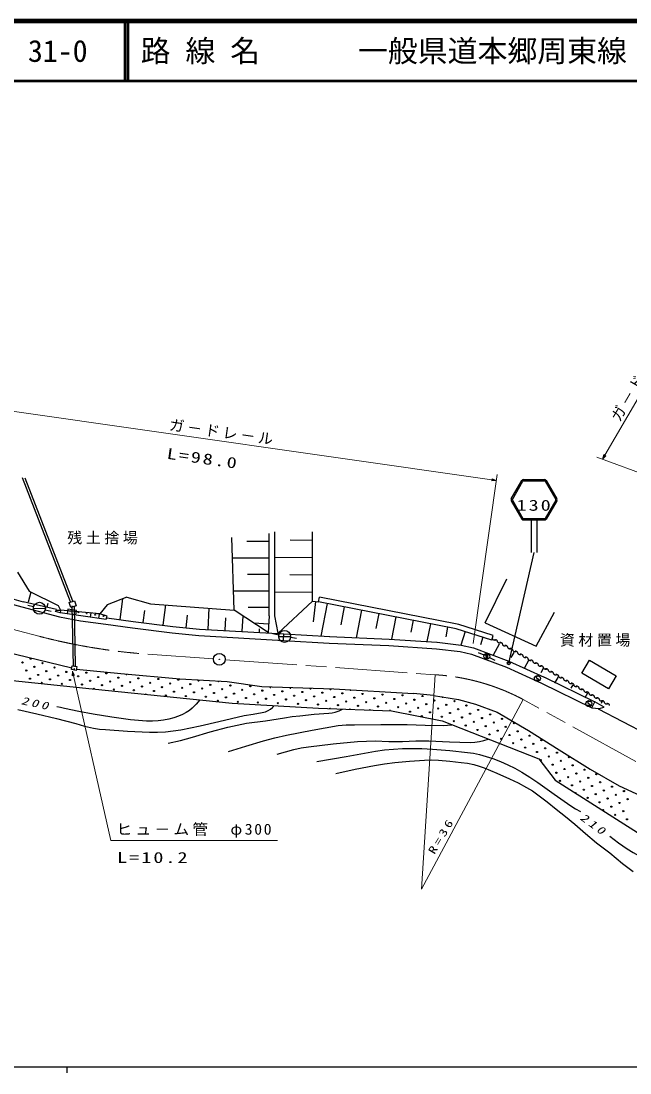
# Model space of a CAD drawing. Units: millimetres, scale not verified. Extents: x 40000 to 680000, y 20000 to 380000.
# Drawn here: x 160364 to 262244, y 204000 to 380000 of the extents above; entities that cross this region are included whole.
import ezdxf
from ezdxf.enums import TextEntityAlignment as Align

# ---------------------------------------------------------------- set-up
doc = ezdxf.new("R2010")
doc.units = ezdxf.units.MM
doc.header["$LTSCALE"] = 1000
doc.linetypes.add('CHAIN', pattern=[18.5, 12, -1.5, 3.5, -1.5])
for name, color, linetype, lineweight in [('M-BGD', 7, 'Continuous', 25), ('M-BGD-HTXT', 7, 'Continuous', 13), ('M-BMK', 2, 'CHAIN', 13), ('M-STR-STRC', 7, 'Continuous', 25), ('M-TTL', 2, 'Continuous', 140), ('M-TTL-BAND', 7, 'Continuous', 25), ('M-TTL-LINE', 7, 'Continuous', 50)]:
    doc.layers.add(name, color=color, linetype=linetype, lineweight=lineweight)
doc.layers.add('M-BMK-SRVR', color=7, linetype='Continuous')
doc.layers.add('M-TTL-TXT', color=7, linetype='Continuous')
doc.styles.add('ＭＳ ゴシック', font='')
doc.styles.get('ＭＳ ゴシック').set_extended_font_data('MS Gothic')

# ---------------------------------------------------------------- blocks, each defined once
blk = doc.blocks.new('BUHIN32')
at = {"color": 7, "linetype": 'Continuous', "lineweight": 25}
blk.add_lwpolyline([(-448, -602), (154, -1049), (1049, 154), (448, 602)], dxfattribs=at)
blk = doc.blocks.new('BUHIN46')
at = {"color": 7, "linetype": 'Continuous', "lineweight": 25}
blk.add_circle((0, 0), 249, dxfattribs=at)
blk = doc.blocks.new('BUHIN26')
at = {"color": 3, "linetype": 'Continuous', "lineweight": 25}
for radius in [995, 30]:
    blk.add_circle((0, 0), radius, dxfattribs=at)
blk = doc.blocks.new('BUHIN52')
at = {"color": 7, "linetype": 'Continuous', "lineweight": 25}
blk.add_line((491, 866), (-491, -866), dxfattribs=at)
blk.add_circle((0, 0), 995, dxfattribs=at)
blk = doc.blocks.new('BUHIN54')
at = {"color": 7, "linetype": 'Continuous', "lineweight": 25}
blk.add_lwpolyline([(204, -294), (244, -285), (277, -261), (312, -220), (350, -153), (367, -87), (362, -21), (330, 34), (281, 65), (247, 81), (194, 88), (153, 72), (-119, -88), (-173, -92), (-237, -78), (-287, -44), (-319, -6), (-341, 47), (-323, 125), (-266, 225), (-235, 265), (-192, 295), (-139, 312), (-72, 314)], dxfattribs=at)
blk.add_circle((0, 0), 498, dxfattribs=at)
blk = doc.blocks.new('BUHIN57')
at = {"color": 7, "linetype": 'Continuous', "lineweight": 25}
for points in [[(-416, -261), (-353, -273), (-285, -271), (-221, -257), (-163, -235), (-96, -193), (-29, -134), (9, -93), (45, -30), (72, 28)], [(-81, -28), (-46, 50), (-12, 102), (36, 156), (89, 204), (152, 243), (225, 269), (297, 279), (365, 272), (416, 261)]]:
    blk.add_lwpolyline(points, dxfattribs=at)

msp = doc.modelspace()

# ---------------------------------------------------------------- linework, layer by layer
at = {"layer": 'M-BGD'}
for p, q in [((168646, 282803), (160612, 303581)), ((169019, 282947), (161062, 303527)), ((201879, 280473), (201905, 294274)), ((202819, 280456), (202846, 294527)), ((209135, 282961), (209157, 294565)), ((196036, 281416), (195621, 293567)), ((201903, 292894), (198147, 292901)), ((209154, 293114), (205368, 293121)), ((201898, 290133), (195737, 290145)), ((209148, 290213), (202838, 290225)), ((159782, 287799), (161743, 284635)), ((201892, 287373), (198256, 287380)), ((209143, 287313), (205357, 287320)), ((238009, 279333), (241663, 286659)), ((153041, 284009), (160482, 281977)), ((153278, 284877), (160719, 282845)), ((161596, 282827), (162051, 284482)), ((161743, 284635), (166574, 282236)), ((178044, 283584), (174762, 282320)), ((178044, 283584), (182042, 282510)), ((201887, 284613), (195926, 284624)), ((209137, 284412), (202827, 284424)), ((210134, 282849), (210288, 283634)), ((233330, 279105), (210288, 283634)), ((160482, 281977), (166822, 280292)), ((166297, 281535), (160719, 282845)), ((162465, 281985), (161493, 282220)), ((164730, 281965), (164902, 282592)), ((166574, 282236), (166956, 281421)), ((168444, 282714), (169325, 282981)), ((168703, 281862), (168444, 282714)), ((169583, 282129), (168703, 281862)), ((169145, 272071), (168929, 282176)), ((169229, 282182), (169445, 272077)), ((169325, 282981), (169583, 282129)), ((174762, 282320), (173525, 280831)), ((176925, 279859), (177389, 283332)), ((182042, 282510), (196036, 281416)), ((184128, 278922), (184564, 282313)), ((191652, 278201), (191823, 281745)), ((201882, 281853), (198365, 281860)), ((203357, 277597), (209135, 282961)), ((209135, 282961), (210134, 282849)), ((209634, 282905), (209249, 279488)), ((233176, 278320), (210134, 282849)), ((211574, 282566), (210501, 277107)), ((214454, 281999), (213858, 278967)), ((164409, 281515), (165381, 281280)), ((166149, 281207), (166252, 281406)), ((166889, 281009), (166149, 281207)), ((166252, 281406), (166956, 281421)), ((166822, 280292), (170317, 279668)), ((166956, 281421), (166889, 281009)), ((174582, 279869), (166889, 281009)), ((173525, 280831), (166956, 281421)), ((174758, 280408), (173525, 280831)), ((174613, 279920), (174758, 280408)), ((174702, 280156), (179148, 279562)), ((180808, 279349), (181069, 281375)), ((188003, 278490), (188212, 280606)), ((194519, 278062), (194619, 280138)), ((201687, 277715), (196036, 281416)), ((197386, 277923), (197508, 280452)), ((201879, 280473), (201687, 277715)), ((203357, 277597), (202819, 280456)), ((217334, 281433), (216429, 276824)), ((220215, 280867), (219724, 278369)), ((223095, 280301), (222362, 276572)), ((246529, 275383), (249624, 281121)), ((170317, 279668), (174556, 279065)), ((174556, 279065), (179005, 278471)), ((179005, 278471), (185664, 277616)), ((179148, 279562), (185788, 278709)), ((185788, 278709), (190218, 278270)), ((190218, 278270), (204314, 277449)), ((201783, 279094), (199318, 279266)), ((200253, 277785), (200278, 278290)), ((225975, 279735), (225580, 277723)), ((228855, 279169), (228270, 276190)), ((231735, 278603), (231420, 276996)), ((239118, 276422), (233176, 278320)), ((239362, 277184), (233419, 279082)), ((238009, 279333), (246529, 275383)), ((185664, 277616), (190132, 277174)), ((190132, 277174), (204250, 276350)), ((203488, 277246), (202512, 277464)), ((204250, 276350), (204314, 277449)), ((204250, 276350), (211939, 275907)), ((204314, 277449), (212002, 277005)), ((205455, 276889), (206445, 276748)), ((211984, 277006), (221954, 276598)), ((221954, 276598), (229926, 276084)), ((234661, 277845), (233938, 275583)), ((237633, 276896), (237232, 275642)), ((239118, 276422), (239362, 277184)), ((211939, 275907), (221897, 275500)), ((221897, 275500), (229855, 274987)), ((229855, 274987), (233819, 274489)), ((229992, 276078), (233999, 275575)), ((233999, 275575), (236059, 275147)), ((236059, 275147), (241981, 272914)), ((240351, 275739), (239339, 273910)), ((157620, 274535), (168855, 271763)), ((233819, 274489), (235751, 274088)), ((235751, 274088), (241560, 271898)), ((237844, 273917), (236914, 274285)), ((238046, 273954), (238579, 273942)), ((238318, 274135), (238311, 273810)), ((238756, 273509), (239650, 273060)), ((241981, 272914), (247896, 270242)), ((242818, 274374), (242329, 273492)), ((245284, 273010), (244546, 271676)), ((254178, 270869), (255460, 273068)), ((255460, 273068), (259953, 270448)), ((168805, 271480), (168914, 272138)), ((169566, 271353), (168805, 271480)), ((168914, 272138), (169676, 272011)), ((169676, 272011), (169566, 271353)), ((169643, 271563), (177068, 270842)), ((241560, 271898), (247444, 269239)), ((247750, 271645), (247352, 270927)), ((157857, 269784), (172277, 268297)), ((177068, 270842), (186958, 269959)), ((186958, 269959), (194824, 269493)), ((194824, 269493), (200672, 268657)), ((247928, 270227), (256356, 266088)), ((250216, 270280), (249629, 269220)), ((258670, 268249), (254178, 270869)), ((259953, 270448), (258670, 268249)), ((172277, 268297), (195697, 265893)), ((200672, 268657), (212687, 268282)), ((212687, 268282), (226007, 267465)), ((247444, 269239), (255871, 265100)), ((252682, 268915), (252376, 268361)), ((255148, 267550), (254713, 266764)), ((195697, 265893), (210116, 265035)), ((229362, 267181), (226007, 267465)), ((229362, 267181), (233534, 266477)), ((233534, 266477), (236417, 265704)), ((255871, 265100), (256356, 266088)), ((257942, 265205), (256356, 266088)), ((257614, 266186), (257399, 265796)), ((210116, 265035), (222320, 264577)), ((222320, 264577), (230846, 262918)), ((236417, 265704), (240051, 264354)), ((240051, 264354), (245258, 261311)), ((255871, 265100), (257108, 264958)), ((256927, 264919), (265067, 260667)), ((257108, 264958), (257942, 265205)), ((230846, 262918), (246999, 256542)), ((245258, 261311), (250378, 258088)), ((250378, 258088), (255610, 254819)), ((246999, 256542), (249746, 252995)), ((255610, 254819), (260432, 252067)), ((249746, 252995), (265969, 242680)), ((260432, 252067), (264696, 250068))]:
    msp.add_line(p, q, dxfattribs=at)
for points in [[(238034, 273414), (238243, 273499), (238384, 273614), (238463, 273709), (238506, 273806), (238116, 273815), (238151, 273717), (238226, 273617), (238339, 273517), (238566, 273402)], [(190286, 266404), (189669, 265701), (189012, 265045), (188533, 264657), (188017, 264316), (187380, 263975), (186713, 263687), (185902, 263407), (185079, 263185), (184205, 263014), (183325, 262903), (182346, 262853), (181366, 262864), (180020, 262952), (178667, 263101), (175554, 263535), (172446, 264029), (170030, 264474), (167613, 264980), (166978, 265119), (166334, 265261)], [(159812, 264814), (162990, 264099), (166270, 263304), (169539, 262450), (171007, 262050), (172496, 261707), (173479, 261547), (174481, 261447), (178171, 261192), (181874, 260996), (183195, 261012), (184521, 261087), (185821, 261229), (187123, 261431), (190307, 262085), (193476, 262797), (195579, 263321), (197695, 263785), (199200, 264004), (200728, 264287), (201242, 264447), (201727, 264662), (202089, 264886), (202424, 265167), (202547, 265284), (202668, 265404)], [(185003, 259160), (187027, 259648), (189048, 260198), (192001, 261053), (194982, 261853), (196518, 262212), (198075, 262515), (201264, 262941), (204454, 263428), (205725, 263629), (207006, 263771), (209421, 264013), (211853, 264196), (212408, 264256), (212948, 264376), (213564, 264604), (214168, 264883)], [(195066, 257774), (197990, 258704), (200933, 259577), (202836, 260082), (204763, 260531), (209092, 261354), (213442, 262119), (214785, 262226), (216134, 262274), (220538, 262321), (224943, 262308), (227976, 262202), (231005, 262156), (231711, 262203), (232426, 262261)], [(203229, 257312), (204612, 257750), (206018, 258132), (207230, 258378), (208465, 258567), (212563, 259041), (216654, 259453), (218140, 259533), (219628, 259554), (221904, 259482), (224181, 259471), (226397, 259551), (228614, 259570), (232063, 259406), (235521, 259302), (236289, 259355), (237047, 259468), (237775, 259641), (238506, 259853)], [(209850, 256092), (214762, 256947), (219688, 257827), (221182, 258042), (222682, 258198), (224176, 258282), (225674, 258307), (227430, 258267), (229183, 258168), (232123, 257936), (235067, 257644), (236072, 257486), (237076, 257267), (238194, 256958), (239305, 256588), (240566, 256100), (241812, 255553), (242994, 254970), (244156, 254330), (245500, 253499), (246811, 252619), (249570, 250632), (252355, 248701), (253143, 248213), (253946, 247727)], [(213018, 254131), (216247, 254824), (219500, 255460), (221185, 255731), (222890, 255945), (225379, 256172), (227886, 256341), (229055, 256376), (230231, 256351), (232109, 256188), (233996, 255963), (235066, 255816), (236120, 255610), (237001, 255357), (237876, 255043), (239992, 254159), (242085, 253220), (243532, 252515), (244951, 251757), (245916, 251177), (246858, 250541), (248394, 249376), (249902, 248156), (251453, 246898), (253004, 245644)], [(253004, 245644), (254810, 244047), (256653, 242497), (258854, 240807), (261021, 239067), (261876, 238357), (262766, 237696)], [(258904, 243596), (260334, 242512), (261795, 241479), (262764, 240868), (263772, 240304), (264881, 239756), (266021, 239261), (267169, 238821), (268336, 238438), (269044, 238261), (269768, 238143), (270400, 238105), (271043, 238127), (271886, 238230), (272737, 238394), (274467, 238824), (276168, 239308), (277517, 239748), (278850, 240245), (280021, 240747), (281167, 241303), (281407, 241425), (281656, 241552)]]:
    msp.add_lwpolyline(points, dxfattribs=at)
for centre, radius in [((169964, 281058), 49.7), ((171363, 280851), 49.7), ((172762, 280644), 49.7), ((174161, 280437), 49.7), ((161974, 273315), 99.5), ((238309, 273733), 498), ((160611, 272690), 99.5), ((161236, 271326), 99.5), ((162599, 271951), 99.5), ((163963, 272576), 99.5), ((164588, 271213), 99.5), ((165952, 271838), 99.5), ((167940, 271099), 99.5), ((171292, 270986), 99.5), ((161861, 269963), 99.5), ((163224, 270588), 99.5), ((165213, 269849), 99.5), ((166577, 270474), 99.5), ((168565, 269736), 99.5), ((169929, 270361), 99.5), ((171917, 269622), 99.5), ((173281, 270247), 99.5), ((174645, 270872), 99.5), ((175270, 269509), 99.5), ((176633, 270134), 99.5), ((178622, 269395), 99.5), ((179985, 270020), 99.5), ((181974, 269282), 99.5), ((183338, 269907), 99.5), ((186690, 269793), 99.5), ((167202, 269111), 99.5), ((170554, 268997), 99.5), ((173906, 268884), 99.5), ((175895, 268145), 99.5), ((177258, 268770), 99.5), ((179247, 268032), 99.5), ((180610, 268657), 99.5), ((182599, 267918), 99.5), ((183963, 268543), 99.5), ((185326, 269168), 99.5), ((185951, 267805), 99.5), ((187315, 268430), 99.5), ((188678, 269055), 99.5), ((189303, 267691), 99.5), ((190667, 268316), 99.5), ((192031, 268941), 99.5), ((192656, 267578), 99.5), ((194019, 268203), 99.5), ((195383, 268828), 99.5), ((196008, 267464), 99.5), ((197371, 268089), 99.5), ((198735, 268715), 99.5), ((200724, 267976), 99.5), ((204076, 267863), 99.5), ((207428, 267749), 99.5), ((210780, 267636), 99.5), ((214132, 267522), 99.5), ((184588, 267180), 99.5), ((187940, 267066), 99.5), ((191292, 266953), 99.5), ((194644, 266839), 99.5), ((196633, 266101), 99.5), ((197996, 266726), 99.5), ((199360, 267351), 99.5), ((199985, 265987), 99.5), ((201349, 266612), 99.5), ((202712, 267238), 99.5), ((203337, 265874), 99.5), ((204701, 266499), 99.5), ((206064, 267124), 99.5), ((206689, 265760), 99.5), ((208053, 266386), 99.5), ((209417, 267011), 99.5), ((211405, 266272), 99.5), ((212769, 266897), 99.5), ((214757, 266159), 99.5), ((216121, 266784), 99.5), ((217484, 267409), 99.5), ((218110, 266045), 99.5), ((219473, 266670), 99.5), ((220837, 267295), 99.5), ((221462, 265932), 99.5), ((222825, 266557), 99.5), ((224189, 267182), 99.5), ((224814, 265818), 99.5), ((226177, 266443), 99.5), ((227541, 267068), 99.5), ((228166, 265705), 99.5), ((229530, 266330), 99.5), ((232882, 266216), 99.5), ((210042, 265647), 99.5), ((213394, 265534), 99.5), ((216746, 265420), 99.5), ((220098, 265307), 99.5), ((223450, 265193), 99.5), ((225439, 264455), 99.5), ((226802, 265080), 99.5), ((228791, 264341), 99.5), ((230155, 264966), 99.5), ((231518, 265591), 99.5), ((232143, 264228), 99.5), ((233507, 264853), 99.5), ((234870, 265478), 99.5), ((235495, 264114), 99.5), ((236859, 264739), 99.5), ((238848, 264001), 99.5), ((227428, 263716), 99.5), ((230780, 263603), 99.5), ((232768, 262864), 99.5), ((234132, 263489), 99.5), ((236121, 262751), 99.5), ((237484, 263376), 99.5), ((239473, 262637), 99.5), ((240836, 263262), 99.5), ((242825, 262524), 99.5), ((234757, 262126), 99.5), ((236746, 261387), 99.5), ((238109, 262012), 99.5), ((238734, 260649), 99.5), ((240098, 261274), 99.5), ((241461, 261899), 99.5), ((242086, 260535), 99.5), ((243450, 261160), 99.5), ((245439, 260422), 99.5), ((240723, 259910), 99.5), ((242711, 259172), 99.5), ((244075, 259797), 99.5), ((246064, 259058), 99.5), ((247427, 259683), 99.5), ((244700, 258433), 99.5), ((246689, 257695), 99.5), ((248052, 258320), 99.5), ((248677, 256956), 99.5), ((250041, 257581), 99.5), ((247314, 256331), 99.5), ((249302, 255593), 99.5), ((250666, 256218), 99.5), ((252029, 256843), 99.5), ((252655, 255479), 99.5), ((249927, 254229), 99.5), ((251291, 254854), 99.5), ((251916, 253490), 99.5), ((253280, 254116), 99.5), ((254643, 254741), 99.5), ((255268, 253377), 99.5), ((256632, 254002), 99.5), ((250552, 252865), 99.5), ((252541, 252127), 99.5), ((253905, 252752), 99.5), ((255893, 252013), 99.5), ((257257, 252639), 99.5), ((259245, 251900), 99.5), ((254530, 251388), 99.5), ((255155, 250025), 99.5), ((256518, 250650), 99.5), ((257882, 251275), 99.5), ((258507, 249911), 99.5), ((259871, 250536), 99.5), ((261234, 251162), 99.5), ((257143, 249286), 99.5), ((259132, 248548), 99.5), ((260496, 249173), 99.5), ((261859, 249798), 99.5), ((259757, 247184), 99.5), ((261121, 247809), 99.5), ((261746, 246446), 99.5)]:
    msp.add_circle(centre, radius, dxfattribs=at)
for centre, radius, start, end in [((168565, 281266), 49.7, 162.19413, 7.53324), ((169304, 271724), 99.5, 213.0778, 298.45661), ((163850, 269224), 99.5, 318.71245, 209.50588), ((177997, 270759), 99.5, 174.82806, 354.97177), ((190042, 269680), 99.5, 101.32658, 71.88832), ((193394, 269566), 99.5, 170.18995, 3.02495), ((172543, 268259), 99.5, 0.28413, 167.9976), ((202087, 268601), 99.5, 171.35838, 5.06156), ((205439, 268488), 99.5, 166.28524, 10.1347), ((208791, 268374), 99.5, 161.11508, 15.30486), ((212144, 268261), 99.5, 155.79676, 20.62318), ((215496, 268147), 99.5, 198.7926, 334.18801), ((181236, 267293), 99.5, 51.32387, 116.95786), ((193281, 266214), 99.5, 307.16177, 221.11996), ((230893, 266955), 99.5, 189.10212, 331.74125), ((208678, 265022), 99.5, 78.16278, 95.02445), ((212030, 264909), 99.5, 31.15312, 144.55132), ((215382, 264795), 99.5, 23.05873, 152.6457), ((218735, 264682), 99.5, 15.47377, 160.23066), ((222087, 264568), 99.5, 8.19721, 167.50722), ((253166, 250763), 99.5, 356.23575, 118.86772), ((257768, 247923), 99.5, 313.33072, 161.77275)]:
    msp.add_arc(centre, radius, start, end, dxfattribs=at)
at = {"layer": 'M-BGD-HTXT'}
for p, q in [((257665, 306707), (270364, 328518)), ((141811, 317137), (239898, 303130)), ((287103, 295816), (256719, 307057)), ((240040, 304120), (236004, 275858)), ((168960, 271225), (175376, 242881)), ((227389, 234762), (229646, 270627)), ((244395, 266475), (227389, 234762)), ((175376, 242881), (203251, 242881))]:
    msp.add_line(p, q, dxfattribs=at)
for points in [[(257665, 306707), (258205, 307261), (257880, 307450)], [(257743, 306840), (257906, 307381), (258132, 307249)], [(257780, 306905), (257916, 307342), (258094, 307239)], [(257819, 306971), (257926, 307304), (258055, 307229)], [(257857, 307036), (257936, 307266), (258017, 307218)], [(239898, 303130), (239182, 303421), (239129, 303050)], [(239746, 303152), (239184, 303099), (239221, 303359)], [(239672, 303162), (239215, 303123), (239245, 303327)], [(239596, 303173), (239247, 303147), (239268, 303295)], [(239521, 303184), (239279, 303171), (239292, 303264)], [(168960, 271225), (168943, 270452), (169309, 270535)], [(168994, 271075), (169244, 270568), (168988, 270511)], [(169011, 271002), (169210, 270590), (169009, 270544)], [(169028, 270927), (169176, 270611), (169030, 270578)], [(169044, 270854), (169143, 270632), (169051, 270611)]]:
    msp.add_lwpolyline(points, close=True, dxfattribs=at)
for points in [[(257704, 306774), (257895, 307419), (258171, 307259), (257705, 306775)], [(257962, 307218), (257895, 307103), (257946, 307227), (257979, 307208), (257895, 307103)], [(239822, 303141), (239152, 303075), (239197, 303391), (239820, 303141)], [(239314, 303213), (239445, 303194), (239311, 303195), (239316, 303232), (239445, 303194)], [(168977, 271150), (169277, 270547), (168966, 270477), (168978, 271148)], [(169091, 270649), (169061, 270779), (169109, 270653), (169073, 270645), (169061, 270779)]]:
    msp.add_lwpolyline(points, dxfattribs=at)
at = {"layer": 'M-BMK'}
for p, q in [((136946, 283991), (163352, 277076)), ((181551, 274068), (192544, 273281)), ((194539, 273139), (229646, 270627)), ((263203, 256091), (244395, 266475))]:
    msp.add_line(p, q, dxfattribs=at)
for centre, radius, start, end in [((188688, 373813), 100000, 255.32361, 265.90771), ((227489, 234692), 36000, 61.99121, 86.56403)]:
    msp.add_arc(centre, radius, start, end, dxfattribs=at)
at = {"layer": 'M-STR-STRC'}
for p, q in [((242388, 300045), (244166, 303120)), ((242570, 299970), (244322, 303000)), ((244426, 303270), (247977, 303270)), ((244452, 303075), (247951, 303075)), ((248081, 303000), (249833, 299970)), ((248237, 303120), (250015, 300045)), ((242388, 299744), (244166, 296669)), ((242570, 299819), (244322, 296789)), ((249833, 299819), (248081, 296789)), ((250015, 299744), (248237, 296669)), ((244426, 296520), (247977, 296520)), ((247951, 296715), (244452, 296715)), ((245751, 291103), (245751, 296520)), ((246651, 296520), (246651, 291103)), ((241970, 272557), (246192, 291085))]:
    msp.add_line(p, q, dxfattribs=at)
for centre, radius, start, end in [((244426, 302970), 300, 90, 149.96338), ((244452, 302924), 150, 90, 149.96338), ((247951, 302924), 150, 30.03668, 90), ((247977, 302970), 300, 30.03668, 90), ((242648, 299894), 300, 149.96338, 210.03687), ((242700, 299894), 150, 149.96338, 210.03687), ((249703, 299894), 150, 329.96332, 30.03671), ((249755, 299894), 300, 329.96332, 30.03671), ((244426, 296820), 300, 210.03687, 270), ((244452, 296865), 150, 210.03687, 270), ((247951, 296865), 150, 270, 329.96332), ((247977, 296820), 300, 270, 329.96332)]:
    msp.add_arc(centre, radius, start, end, dxfattribs=at)
at = {"layer": 'M-TTL'}
msp.add_line((680000, 380000), (40000, 380000), dxfattribs=at)
at = {"layer": 'M-TTL-BAND'}
for p, q in [((40000, 205000), (579000, 205000)), ((168000, 205000), (168000, 204000))]:
    msp.add_line(p, q, dxfattribs=at)
at = {"layer": 'M-TTL-LINE'}
for p, q in [((177750, 380000), (177750, 370000)), ((178250, 380000), (178250, 370000)), ((40000, 370000), (680000, 370000))]:
    msp.add_line(p, q, dxfattribs=at)

# ---------------------------------------------------------------- block references
at = {"layer": 'M-BGD', "rotation": 118.2247}
for name, p in [('BUHIN52', (163437, 281750)), ('BUHIN32', (168812, 280724)), ('BUHIN32', (172659, 280154)), ('BUHIN52', (204464, 277029)), ('BUHIN57', (239669, 276443)), ('BUHIN57', (240521, 275957)), ('BUHIN57', (241373, 275470)), ('BUHIN57', (242226, 274984)), ('BUHIN57', (243078, 274498)), ('BUHIN46', (241970, 272557)), ('BUHIN57', (243931, 274012)), ('BUHIN57', (244783, 273526)), ('BUHIN57', (245635, 273039)), ('BUHIN57', (246488, 272553)), ('BUHIN57', (247340, 272067)), ('BUHIN57', (248193, 271581)), ('BUHIN57', (249045, 271095)), ('BUHIN57', (249897, 270608)), ('BUHIN54', (246751, 270004)), ('BUHIN57', (250750, 270122)), ('BUHIN57', (251602, 269636)), ('BUHIN57', (252455, 269150)), ('BUHIN57', (253307, 268663)), ('BUHIN57', (254159, 268177)), ('BUHIN57', (255012, 267691)), ('BUHIN57', (255864, 267205)), ('BUHIN54', (255368, 265792)), ('BUHIN57', (256717, 266719)), ('BUHIN57', (257569, 266232)), ('BUHIN57', (258421, 265746))]:
    msp.add_blockref(name, p, dxfattribs=at)
at = {"layer": 'M-BMK-SRVR', "rotation": 118.2247}
msp.add_blockref('BUHIN26', (193541, 273210), dxfattribs=at)

# ---------------------------------------------------------------- texts
at = {"layer": 'M-BGD-HTXT', "attachment_point": 7, "style": 'ＭＳ ゴシック'}
for s, insert, char_height, rotation in [('\\T1.2;ガ－ドレ－ル', (260595, 312733), 1833, 59.8), ('\\T1.2;ガ－ドレ－ル', (185048, 311468), 1833, 351.9), ('\\T1.2;\\W1.35;L=98.0', (184656, 306745), 1833, 351.9), ('\\T1.39;\\W1.35;\\Q15;200', (160286, 265689), 1320, 347.9), ('\\T1.39;\\W1.35;\\Q15;210', (253755, 246475), 1320, 324), ('\\T1.39;\\W1.35;R=36', (229549, 240460), 1320, 59.2)]:
    msp.add_mtext(s, dxfattribs=dict(at, insert=insert, char_height=char_height, rotation=rotation))
at = {"layer": 'M-BGD-HTXT', "char_height": 1833, "attachment_point": 7, "style": 'ＭＳ ゴシック'}
for s, insert in [('\\T1.24;残土捨場', (168100, 292415)), ('\\T1.24;資材置場', (250514, 275308)), ('\\T1.21;\\W1.05;ヒュ－ム管\u3000φ300', (176330, 243368)), ('\\T1.2;\\W1.35;L=10.2', (176440, 239100))]:
    msp.add_mtext(s, dxfattribs=dict(at, insert=insert))
at = {"layer": 'M-STR-STRC', "insert": (243264, 298033), "char_height": 1833, "attachment_point": 7, "style": 'ＭＳ ゴシック'}
msp.add_mtext('\\T1.2;\\W1.35;130', dxfattribs=at)
at = {"layer": 'M-TTL-TXT', "style": 'ＭＳ ゴシック'}
for s, p in [('31-0', (161521, 375000)), ('路 線 名', (180380, 375000)), ('一般県道本郷周東線', (216734, 375000))]:
    msp.add_text(s, height=3666, dxfattribs=at).set_placement(p, align=Align.MIDDLE_LEFT)

doc.saveas('drawing.dxf')
